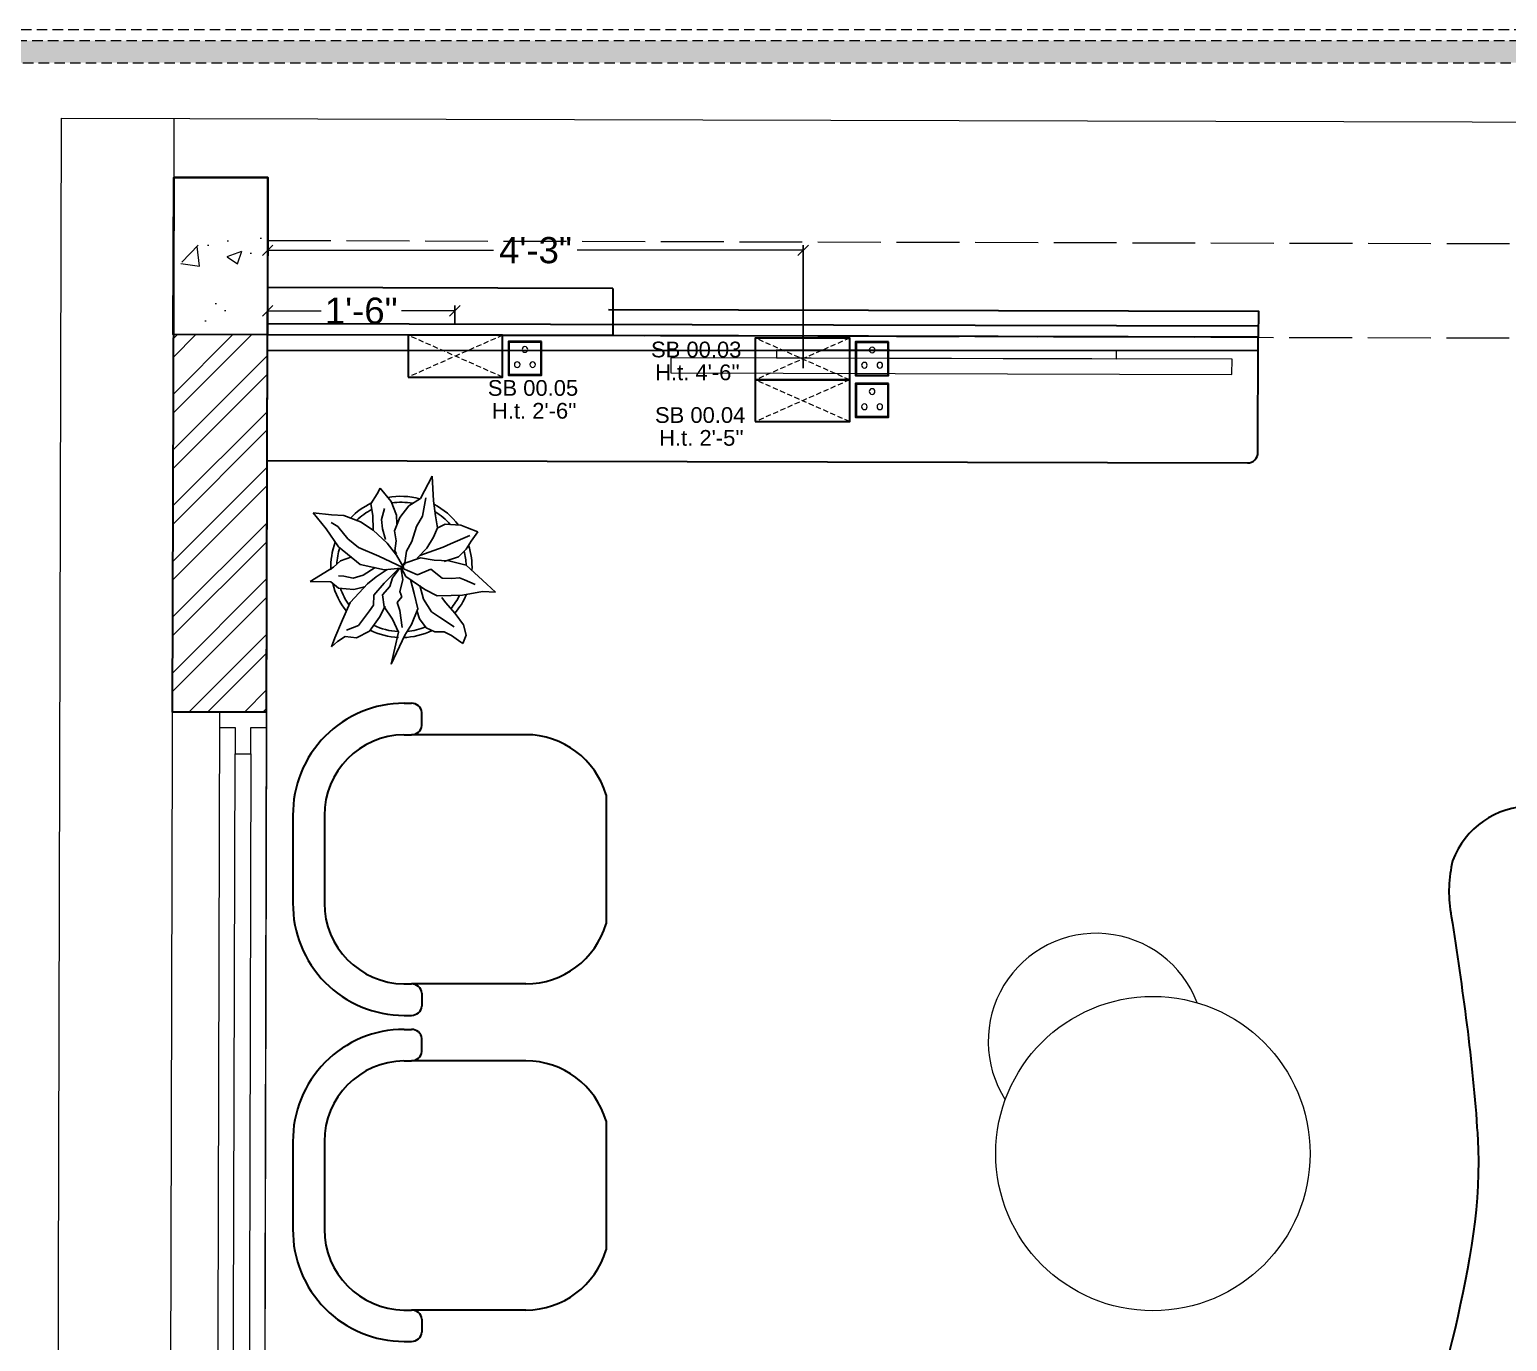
# Model space of a CAD drawing. Header units: millimetres. Extents: x 35877 to 3066687, y -650199 to -40525.
# Drawn here: x 147683.7 to 147824.8, y -179227.7 to -179102.5 of the extents above; entities that cross this region are included whole.
import ezdxf

# ---------------------------------------------------------------- set-up
doc = ezdxf.new("R2010")
doc.units = ezdxf.units.MM
doc.header["$MEASUREMENT"] = 0
doc.header["$PDMODE"] = 35
for name, pattern in [('ACAD_ISO02W100', [15, 12, -3]), ('DASHED', [0.75, 0.5, -0.25]), ('DASHED2', [0.375, 0.25, -0.125]), ('DASHEDX2', [1.5, 1, -0.5])]:
    doc.linetypes.add(name, pattern=pattern)
doc.layers.get('Defpoints').update_dxf_attribs({"color": 220})
doc.layers.add('AR HATCH-7', color=7, linetype='Continuous')
for name, color, linetype, lineweight in [('COLUMN', 1, 'Continuous', 30), ('dim05', 1, 'Continuous', 13), ('Dimension', 10, 'DASHEDX2', 20), ('el', 7, 'Continuous', 20), ('ELEC-wires', 1, 'DASHED2', 13), ('Electrical', 84, 'Continuous', 30), ('FIRST FLOOR ( DW_RAIL )', 7, 'Continuous', 9), ('FURNITURE', 32, 'Continuous', 9), ('FURNITURE-1', 252, 'Continuous', 13), ('GROUND FLOOR', 7, 'Continuous', 9), ('GROUND FLOOR  ( PLINE )', 251, 'Continuous', 30), ('GROUND FLOOR ( DW_RAIL )', 7, 'Continuous', 9), ('hatch-rcc', 251, 'Continuous', 9), ('Labelling', 1, 'Continuous', 25), ('wall', 7, 'Continuous', 30)]:
    doc.layers.add(name, color=color, linetype=linetype, lineweight=lineweight)
doc.styles.add('Arial', font='arial.ttf')
doc.styles.get("Standard").update_dxf_attribs({"font": 'arial.ttf', "height": 6})
doc.dimstyles.new('ISO-25', dxfattribs={"dimtxt": 2.5, "dimasz": 1, "dimexe": 0.5, "dimexo": 1, "dimtad": 0, "dimdec": 1, "dimlunit": 4, "dimtxsty": 'Standard', "dimblk": 'OBLIQUE', "dimcen": 2.5, "dimclrd": 1, "dimclre": 1, "dimclrt": 5, "dimadec": 0, "dimazin": 0, "dimtfac": 1, "dimtdec": 1, "dimtmove": 0, "dimatfit": 3, "dimfxl": 1, "dimlwd": -1, "dimarcsym": 0})

# ---------------------------------------------------------------- blocks, each defined once
blk = doc.blocks.new('ARPLS010')
at = {"linetype": 'ByBlock'}
for p, q in [((0.179, 0.666), (0.121, 0.605)), ((0.174, 0.573), (0.179, 0.666)), ((-0.248, 0.54), (-0.278, 0.467)), ((-0.182, 0.493), (-0.248, 0.54)), ((0.121, 0.605), (-0.013, 0.459)), ((0.2, 0.432), (0.174, 0.573)), ((-0.295, 0.42), (-0.302, 0.309)), ((-0.278, 0.467), (-0.295, 0.42)), ((-0.222, 0.484), (-0.164, 0.347)), ((-0.125, 0.459), (-0.182, 0.493)), ((-0.072, 0.404), (-0.125, 0.459)), ((-0.013, 0.459), (-0.044, 0.336)), ((0.077, 0.412), (0.091, 0.447)), ((0.091, 0.447), (0.125, 0.522)), ((0.203, 0.352), (0.2, 0.432)), ((0.409, 0.44), (0.33, 0.38)), ((0.484, 0.459), (0.409, 0.44)), ((0.542, 0.434), (0.484, 0.459)), ((0.485, 0.354), (0.533, 0.42)), ((0.533, 0.42), (0.542, 0.434)), ((-0.164, 0.347), (-0.139, 0.295)), ((-0.038, 0.302), (-0.072, 0.404)), ((-0.044, 0.336), (-0.049, 0.232)), ((0.082, 0.358), (0.077, 0.412)), ((0.08, 0.288), (0.082, 0.358)), ((0.204, 0.254), (0.203, 0.352)), ((0.33, 0.38), (0.252, 0.313)), ((0.425, 0.373), (0.356, 0.269)), ((0.459, 0.303), (0.485, 0.354)), ((-0.469, 0.226), (-0.643, 0.216)), ((-0.643, 0.216), (-0.485, 0.134)), ((-0.362, 0.24), (-0.469, 0.226)), ((-0.278, 0.254), (-0.362, 0.24)), ((-0.302, 0.309), (-0.276, 0.258)), ((-0.21, 0.227), (-0.278, 0.254)), ((-0.132, 0.18), (-0.21, 0.227)), ((-0.139, 0.295), (-0.08, 0.131)), ((-0.049, 0.232), (-0.065, 0.135)), ((0.015, 0.209), (0.08, 0.288)), ((0.16, 0.165), (0.204, 0.254)), ((0.252, 0.313), (0.216, 0.287)), ((0.318, 0.213), (0.227, 0.157)), ((0.356, 0.269), (0.318, 0.213)), ((0.432, 0.176), (0.459, 0.236)), ((0.459, 0.236), (0.459, 0.303)), ((-0.359, 0.148), (-0.49, 0.172)), ((-0.485, 0.134), (-0.433, 0.051)), ((-0.287, 0.106), (-0.359, 0.148)), ((-0.18, 0.073), (-0.287, 0.106)), ((-0.063, 0.111), (-0.132, 0.18)), ((-0.065, 0.135), (-0.024, 0.018)), ((0.009, 0.005), (0.056, 0.114)), ((0.056, 0.114), (0.015, 0.209)), ((0.068, 0.032), (0.16, 0.165)), ((0.227, 0.157), (0.132, 0.131)), ((0.187, 0.091), (0.297, 0.116)), ((0.297, 0.116), (0.408, 0.071)), ((0.309, 0.109), (0.368, 0.128)), ((0.368, 0.128), (0.432, 0.176)), ((-0.433, 0.051), (-0.349, -0.011)), ((-0.111, 0.036), (-0.18, 0.073)), ((-0.013, 0.022), (-0.111, 0.036)), ((-0.084, -0.034), (0.007, 0.018)), ((0.003, 0.011), (-0.076, -0.16)), ((-0.024, 0.018), (0.009, 0.005)), ((0.006, -0.002), (0.068, 0.032)), ((0.007, 0.018), (0.02, -0.121)), ((0.017, -0.002), (0.091, 0.009)), ((0.088, 0.065), (0.187, 0.091)), ((0.091, 0.009), (0.173, -0.011)), ((0.173, -0.011), (0.212, 0.004)), ((0.212, 0.004), (0.252, -0.03)), ((0.309, -0.01), (0.43, 0.006)), ((0.408, 0.071), (0.482, 0.024)), ((0.482, 0.024), (0.689, -0.072)), ((-0.464, -0.073), (-0.558, -0.152)), ((-0.366, -0.036), (-0.464, -0.073)), ((-0.306, -0.033), (-0.366, -0.036)), ((-0.349, -0.011), (-0.256, -0.05)), ((-0.259, -0.2), (-0.168, -0.1)), ((-0.256, -0.05), (-0.185, -0.038)), ((-0.185, -0.038), (-0.114, -0.046)), ((-0.168, -0.1), (-0.084, -0.034)), ((-0.114, -0.046), (-0.093, -0.036)), ((0.01, -0.014), (0.017, -0.002)), ((0.078, -0.064), (0.01, -0.014)), ((0.016, -0.023), (0.116, -0.122)), ((0.07, -0.179), (0.018, -0.1)), ((0.138, -0.083), (0.078, -0.064)), ((0.197, -0.135), (0.138, -0.083)), ((0.252, -0.03), (0.309, -0.01)), ((0.37, -0.064), (0.283, -0.123)), ((0.462, -0.021), (0.37, -0.064)), ((0.689, -0.072), (0.462, -0.021)), ((-0.558, -0.152), (-0.517, -0.172)), ((-0.517, -0.172), (-0.447, -0.216)), ((-0.447, -0.216), (-0.363, -0.202)), ((-0.336, -0.142), (-0.413, -0.121)), ((-0.363, -0.202), (-0.263, -0.2)), ((-0.269, -0.135), (-0.336, -0.142)), ((-0.318, -0.29), (-0.259, -0.2)), ((-0.193, -0.113), (-0.269, -0.135)), ((-0.076, -0.16), (-0.138, -0.304)), ((0.02, -0.121), (-0.017, -0.291)), ((0.059, -0.27), (0.005, -0.185)), ((0.121, -0.239), (0.07, -0.179)), ((0.116, -0.122), (0.201, -0.195)), ((0.283, -0.123), (0.197, -0.135)), ((0.201, -0.195), (0.272, -0.198)), ((0.272, -0.198), (0.311, -0.225)), ((0.277, -0.114), (0.357, -0.156)), ((0.357, -0.156), (0.455, -0.226)), ((-0.363, -0.408), (-0.318, -0.29)), ((-0.138, -0.304), (-0.199, -0.38)), ((-0.017, -0.291), (-0.141, -0.446)), ((0.08, -0.342), (0.059, -0.27)), ((0.184, -0.299), (0.121, -0.239)), ((0.141, -0.261), (0.16, -0.336)), ((0.252, -0.362), (0.184, -0.299)), ((0.311, -0.225), (0.415, -0.304)), ((0.415, -0.304), (0.447, -0.388)), ((0.455, -0.226), (0.503, -0.317)), ((-0.368, -0.496), (-0.363, -0.408)), ((-0.199, -0.38), (-0.287, -0.45)), ((-0.042, -0.432), (-0.071, -0.352)), ((0.064, -0.446), (0.066, -0.407)), ((0.066, -0.407), (0.08, -0.342)), ((0.16, -0.336), (0.15, -0.445)), ((0.376, -0.416), (0.252, -0.362)), ((0.502, -0.472), (0.376, -0.416)), ((0.503, -0.317), (0.494, -0.398)), ((0.494, -0.398), (0.528, -0.452)), ((-0.382, -0.625), (-0.368, -0.496)), ((-0.287, -0.45), (-0.314, -0.498)), ((-0.141, -0.446), (-0.269, -0.533)), ((0.002, -0.48), (-0.042, -0.432)), ((0.104, -0.646), (0.002, -0.48)), ((0.106, -0.5), (0.104, -0.646)), ((0.15, -0.445), (0.106, -0.5)), ((0.567, -0.494), (0.502, -0.472)), ((0.528, -0.452), (0.567, -0.494)), ((-0.269, -0.533), (-0.382, -0.625))]:
    blk.add_line(p, q, dxfattribs=at)
for radius, start, end in [(0.5, 87.2367, 107.9154), (0.458, 91.6596, 104.0784), (0.5, 49.0791, 67.0324), (0.5, 126.2799, 152.7042), (0.458, 130.7647, 148.9789), (0.458, 49.8461, 63.9764), (0.5, 1.3782, 25.7565), (0.5, 164.9216, 191.0302), (0.458, 5.0517, 21.9108), (0.458, 169.9629, 188.6517), (0.458, 334.5625, 357.1532), (0.5, 333.6991, 357.5577), (0.5, 205.1623, 226.3204), (0.458, 207.232, 224.0819), (0.5, 283.5324, 308.8712), (0.458, 289.266, 306.1107), (0.5, 249.553, 272.4234), (0.458, 252.8522, 267.711)]:
    blk.add_arc((0, 0), radius, start, end, dxfattribs=at)
blk = doc.blocks.new('_Oblique')
at = {"layer": 'wall', "color": 0, "lineweight": -2}
blk.add_line((-0.5, -0.5), (0.5, 0.5), dxfattribs=at)
blk = doc.blocks.new('*D331')
at = {"layer": 'Defpoints', "color": 0, "lineweight": 0, "transparency": 16777216}
for p in [(147706.47, -179123.6), (147706.47, -179133.15), (147757.58, -179135.85)]:
    blk.add_point(p, dxfattribs=at)
at = {"layer": 'dim05', "color": 1, "linetype": 'Continuous', "lineweight": -2, "transparency": 16777216}
for p, q in [((147706.47, -179132.15), (147706.47, -179123.1)), ((147757.58, -179134.85), (147757.58, -179123.1))]:
    blk.add_line(p, q, dxfattribs=at)
at = {"layer": 'dim05', "color": 1, "linetype": 'Continuous', "transparency": 16777216}
for p, q in [((147706.47, -179123.6), (147728.03, -179123.6)), ((147757.58, -179123.6), (147736.02, -179123.6))]:
    blk.add_line(p, q, dxfattribs=at)
at = {"layer": 'dim05', "color": 1, "transparency": 16777216, "rotation": 180}
blk.add_blockref('_Oblique', (147706.47, -179123.6), dxfattribs=at)
at = {"layer": 'dim05', "color": 1, "transparency": 16777216}
blk.add_blockref('_Oblique', (147757.58, -179123.6), dxfattribs=at)
at = {"layer": 'dim05', "color": 5, "lineweight": 25, "transparency": 16777216, "insert": (147732.03, -179123.6), "char_height": 2.5, "attachment_point": 5, "style": 'Arial'}
blk.add_mtext('4\'-3"', dxfattribs=at)
blk = doc.blocks.new('6616')
at = {"color": 242, "linetype": 'DASHED', "true_color": 0xcd2027}
for p, q in [((386784.79, -36915.77), (386775.78, -36911.78)), ((386784.79, -36911.78), (386775.78, -36915.77))]:
    blk.add_line(p, q, dxfattribs=at)
at = {"layer": 'ELEC-wires', "color": 5, "linetype": 'ByBlock', "lineweight": 30, "ltscale": 4}
blk.add_lwpolyline([(386775.78, -36911.78), (386784.79, -36911.78), (386784.79, -36915.77), (386775.78, -36915.77)], close=True, dxfattribs=at)
blk = doc.blocks.new('erfer')
at = {"layer": 'hatch-rcc', "lineweight": 30}
blk.add_lwpolyline([(1905.9, -1304.21), (1908.38, -1304.21), (1908.38, -1306.73), (1905.9, -1306.73)], close=True, dxfattribs=at)
at = {"layer": 'hatch-rcc'}
blk.add_lwpolyline([(1905.96, -1304.28), (1908.31, -1304.28), (1908.31, -1306.66), (1905.96, -1306.66)], close=True, dxfattribs=at)
for centre in [(1907.14, -1304.81), (1906.56, -1305.95), (1907.72, -1305.95)]:
    blk.add_circle(centre, 0.211, dxfattribs=at)
blk = doc.blocks.new('*D625')
at = {"layer": 'Defpoints', "color": 0, "lineweight": 0, "transparency": 16777216}
for p in [(147724.33, -179129.38), (147706.47, -179131.66, 0.05), (147724.33, -179131.7, 0.05)]:
    blk.add_point(p, dxfattribs=at)
at = {"layer": 'dim05', "color": 1, "linetype": 'Continuous', "lineweight": -2, "transparency": 16777216}
for p, q in [((147706.47, -179130.66), (147706.47, -179128.88)), ((147724.33, -179130.7), (147724.33, -179128.88))]:
    blk.add_line(p, q, dxfattribs=at)
at = {"layer": 'dim05', "color": 1, "linetype": 'Continuous', "transparency": 16777216}
for p, q in [((147706.47, -179129.38), (147711.57, -179129.38)), ((147724.33, -179129.38), (147719.23, -179129.38))]:
    blk.add_line(p, q, dxfattribs=at)
at = {"layer": 'dim05', "color": 1, "transparency": 16777216, "rotation": 180}
blk.add_blockref('_Oblique', (147706.47, -179129.38), dxfattribs=at)
at = {"layer": 'dim05', "color": 1, "transparency": 16777216}
blk.add_blockref('_Oblique', (147724.33, -179129.38), dxfattribs=at)
at = {"layer": 'dim05', "color": 5, "lineweight": 25, "transparency": 16777216, "insert": (147715.4, -179129.38), "char_height": 2.5, "attachment_point": 5, "style": 'Arial'}
blk.add_mtext('1\'-6"', dxfattribs=at)

msp = doc.modelspace()

# ---------------------------------------------------------------- hatches: boundary and pattern name
at = {"layer": 'AR HATCH-7', "lineweight": 0, "true_color": 0x939598, "transparency": 33554687}
h = msp.add_hatch(dxfattribs=at)
h.set_pattern_fill('ANSI32', color=252, scale=10)
h.set_pattern_definition([(45, (-155.4747, 1793.1565), (-2.65165043, 2.65165043), []), (45, (-153.707, 1793.1565), (-2.65165043, 2.65165043), [])])
h.paths.add_polyline_path([(147706.1875, -179238.6575), (147701.6876, -179238.6459), (147697.1876, -179238.6343), (147697.1152, -179266.6342), (147706.1152, -179266.6574)])
h.paths.add_polyline_path([(147706.4639, -179131.6579), (147697.464, -179131.6346), (147697.371, -179167.6345), (147706.3709, -179167.6577)])
h.paths.add_polyline_path([(147706.4755, -179127.1579), (147706.4639, -179131.6579)])
at = {"layer": 'Dimension', "true_color": 0xd39e00, "transparency": 33554687}
h = msp.add_hatch(color=42, dxfattribs=at)
h.paths.add_polyline_path([(147640.5015, -179103.5857), (147640.5015, -179315.612), (147941.7285, -179315.612), (147941.7285, -179103.5857)])
h.paths.add_polyline_path([(147642.6156, -179105.6998), (147939.6144, -179105.6998), (147939.6144, -179313.4979), (147642.6156, -179313.4979)], flags=16)
at = {"layer": 'FURNITURE-1', "lineweight": 0, "true_color": 0xc7c8ca, "transparency": 33554687}
h = msp.add_hatch(dxfattribs=at)
h.set_pattern_fill('AR-CONC', color=9, scale=2)
h.set_pattern_definition([(50, (-155.475, 1793.157), (14.34520365, -1.2550427), [1.5, -16.5]), (355, (-155.475, 1793.157), (-2.7750267, 15.0438427), [1.2, -13.2]), (100.4514445, (-154.279, 1793.052), (11.5701769, 13.7887998), [1.2748038, -14.0228422]), (46.1842, (-155.475, 1797.157), (21.3448266, -3.3103856), [2.25, -24.75]), (96.635635, (-153.696, 1796.88), (18.693239, 19.482372), [1.9122068, -21.0342752]), (351.184164, (-155.475, 1797.157), (18.693239, 19.482372), [1.8, -19.8]), (21, (-153.475, 1796.157), (11.93814104, -8.0523778), [1.5, -16.5]), (326, (-153.475, 1796.157), (4.8663066, 14.5030009), [1.2, -13.2]), (71.451445, (-152.48, 1795.486), (16.8044475, 6.45062306), [1.2748038, -14.0228422]), (37.5, (-155.4747, 1793.1565), (0.24319711, 6.65787708), [0, -13.04, 0, -13.4, 0, -13.25]), (7.5, (-155.475, 1793.1565), (5.26139075, 7.88823424), [0, -7.64, 0, -12.74, 0, -5.05]), (327.5, (-159.9347, 1793.1565), (10.67644872, -0.45109743), [0, -5, 0, -15.6, 0, -20.7]), (317.5, (-161.935, 1793.157), (11.6637234, 2.00209965), [0, -6.5, 0, -10.36, 0, -14.7])])
h.paths.add_polyline_path([(147706.1152, -179266.6574), (147697.1152, -179266.6342), (147697.0765, -179281.6341), (147706.0765, -179281.6574), (147706.0868, -179277.6574), (147706.0971, -179273.6574)])
h.paths.add_polyline_path([(147706.5027, -179116.6579), (147697.5027, -179116.6347), (147697.464, -179131.6346), (147706.4639, -179131.6579)])
h.paths.add_polyline_path([(147856.3472, -179177.0452), (147851.3472, -179177.0322), (147851.3059, -179193.0322), (147856.3059, -179193.0322)])
h.paths.add_polyline_path([(147766.81, -179166.5583), (147798.4359, -179166.6399)])

# ---------------------------------------------------------------- linework, layer by layer
at = {"color": 9, "lineweight": 9, "true_color": 0xc7c8ca, "transparency": 33554687, "elevation": 0.0495}
for points in [[(147798.5018, -179135.4417), (147798.5055, -179133.995), (147744.9618, -179133.8567), (147744.9581, -179135.3034)], [(147787.4698, -179133.9541), (147787.4717, -179133.1882), (147755.0349, -179133.1044), (147755.033, -179133.8703)]]:
    msp.add_lwpolyline(points, close=True, dxfattribs=at)
at = {"layer": 'COLUMN', "transparency": 33554687, "elevation": 0.0495}
msp.add_lwpolyline([(147697.5027, -179116.6347), (147706.5027, -179116.6579), (147706.4639, -179131.6579), (147697.464, -179131.6346)], close=True, dxfattribs=at)
at = {"layer": 'Dimension', "color": 42, "true_color": 0xd39e00, "transparency": 33554687, "elevation": 0.0495}
for points in [[(147639.4445, -179102.5287), (147942.7855, -179102.5287), (147942.7855, -179316.669), (147639.4445, -179316.669)], [(147640.5015, -179103.5857), (147941.7285, -179103.5857), (147941.7285, -179315.612), (147640.5015, -179315.612)], [(147642.6156, -179105.6998), (147939.6144, -179105.6998), (147939.6144, -179313.4979), (147642.6156, -179313.4979)]]:
    msp.add_lwpolyline(points, close=True, dxfattribs=at)
at = {"layer": 'FIRST FLOOR ( DW_RAIL )', "lineweight": 0, "transparency": 33554687, "elevation": 0.0495}
msp.add_lwpolyline([(147686.7894, -179110.9818), (147870.3823, -179111.4561), (147869.9027, -179297.1653), (147686.3097, -179296.691)], close=True, dxfattribs=at)
at = {"layer": 'FURNITURE', "color": 18, "lineweight": 30, "true_color": 0x000000, "transparency": 33554687}
for p, q in [((147739.4182, -179127.2441, 0.0495), (147706.4755, -179127.1579, 0.0495)), ((147739.4182, -179127.2351), (147739.4073, -179131.743, 0.0495)), ((147739.4073, -179131.743, 0.0495), (147706.4639, -179131.6579, 0.0495))]:
    msp.add_line(p, q, dxfattribs=at)
at = {"layer": 'FURNITURE', "color": 9, "lineweight": 30, "true_color": 0xc7c8ca, "transparency": 33554687}
for p, q in [((147800.9827, -179142.8943, 0.0495), (147801.0111, -179131.8943, 0.0495)), ((147706.4329, -179143.6592, 0.0495), (147799.9801, -179143.8917, 0.0495))]:
    msp.add_line(p, q, dxfattribs=at)
at = {"layer": 'FURNITURE', "color": 9, "lineweight": 30, "true_color": 0xc7c8ca, "transparency": 16777216}
for p, q in [((147719.4953, -179166.8319, 2.255), (147720.1976, -179166.8319, 2.255)), ((147721.1976, -179168.956, 2.255), (147721.1976, -179167.7077, 2.255)), ((147719.4953, -179169.8319, 2.255), (147720.1976, -179169.8319, 2.255)), ((147731.109, -179169.8319, 1.3684), (147720.1976, -179169.8319, 2.255)), ((147738.7761, -179175.5651, 0.0093), (147738.7761, -179187.8847, 0.0093)), ((147708.884, -179177.3395, -1.3629), (147708.884, -179186.1103, 1.462)), ((147711.884, -179177.5479, -5.565), (147711.884, -179185.9019, -2.9092)), ((147719.4953, -179193.6179, 0.8959), (147720.1976, -179193.6179, 0.8959)), ((147731.109, -179193.6179, 1.3684), (147720.1976, -179193.6179, 2.255)), ((147721.1976, -179194.4938, 2.255), (147721.1976, -179195.7421, 2.255)), ((147719.4953, -179196.6179, 0.8959), (147720.1976, -179196.6179, 0.8959)), ((147719.4953, -179197.9579, 2.255), (147720.1976, -179197.9579, 2.255)), ((147721.1976, -179200.0821, 2.255), (147721.1976, -179198.8338, 2.255)), ((147719.4953, -179200.9579, 2.255), (147720.1976, -179200.9579, 2.255)), ((147731.109, -179200.9579, 1.3684), (147720.1976, -179200.9579, 2.255)), ((147738.7761, -179206.6911, 0.0093), (147738.7761, -179219.0108, 0.0093)), ((147708.884, -179208.4655, -1.3629), (147708.884, -179217.2364, 1.462)), ((147711.884, -179208.674, -5.565), (147711.884, -179217.0279, -2.9092)), ((147719.4953, -179224.744, 0.8959), (147720.1976, -179224.744, 0.8959)), ((147731.109, -179224.744, 1.3684), (147720.1976, -179224.744, 2.255)), ((147721.1976, -179225.6198, 2.255), (147721.1976, -179226.8681, 2.255)), ((147719.4953, -179227.744, 0.8959), (147720.1976, -179227.744, 0.8959))]:
    msp.add_line(p, q, dxfattribs=at)
at = {"layer": 'FURNITURE', "color": 9, "lineweight": 30, "true_color": 0xc7c8ca, "transparency": 33554687, "elevation": 0.0495}
msp.add_lwpolyline([(147739.0036, -179129.243), (147801.0191, -179129.4021), (147801.0075, -179131.9021), (147738.992, -179131.743), (147738.992, -179131.7419)], dxfattribs=at)
msp.add_lwpolyline([(147706.4666, -179130.583), (147801.0111, -179130.7931), (147801.0111, -179131.8943), (147706.464, -179131.6589)], close=True, dxfattribs=at)
at = {"layer": 'FURNITURE', "color": 9, "lineweight": 25, "true_color": 0xc7c8ca, "transparency": 33554687, "elevation": 0.0495}
msp.add_lwpolyline([(147706.4703, -179131.6579), (147801.0075, -179131.9021), (147801.0075, -179133.1463), (147706.4665, -179133.1463)], close=True, dxfattribs=at)
at = {"layer": 'FURNITURE', "color": 9, "true_color": 0xc7c8ca, "transparency": 33554687}
msp.add_circle((147790.9565, -179209.813, 0.1188), 15, dxfattribs=at)
at = {"layer": 'FURNITURE', "color": 9, "lineweight": 30, "true_color": 0xc7c8ca, "transparency": 33554687}
msp.add_arc((147799.9827, -179142.8917, 0.0495), 1, 269.852004, 359.852004, dxfattribs=at)
at = {"layer": 'FURNITURE', "color": 9, "lineweight": 30, "true_color": 0xc7c8ca, "transparency": 16777216}
for centre, radius, start, end in [((147719.4953, -179177.4437, 0.8959), 10.6118, 90, 180.562696), ((147720.1976, -179167.8407, 0.8959), 1.0088, 7.573003, 90), ((147720.1976, -179168.8231, 0.8959), 1.0088, 270, 352.426997), ((147719.6009, -179177.5479, 0.8959), 7.7169, 90.900455, 180), ((147731.089, -179177.8518, 1.3684), 8.02, 16.566668, 89.857319), ((147827.0666, -179184.679, 4.2221), 8.02, 90.142681, 159.426293), ((147831.5939, -179184.7768, 4.2221), 12.384, 166.380272, 189.494728), ((147719.4953, -179186.0061, 0.8959), 10.6118, 179.437304, 270), ((147719.6009, -179185.9019, 0.8959), 7.7169, 180, 269.099545), ((147731.089, -179185.598, 1.3684), 8.02, 270.142681, 343.433332), ((147720.1976, -179194.6267, 0.8959), 1.0088, 7.573003, 90), ((147720.1976, -179195.6091, 0.8959), 1.0088, 270, 352.426997), ((147719.4953, -179208.5697, 0.8959), 10.6118, 90, 180.562696), ((147720.1976, -179198.9667, 0.8959), 1.0088, 7.573003, 90), ((147720.1976, -179199.9491, 0.8959), 1.0088, 270, 352.426997), ((147719.6009, -179208.674, 0.8959), 7.7169, 90.900455, 180), ((147731.089, -179208.9779, 1.3684), 8.02, 16.566668, 89.857319), ((147719.4953, -179217.1322, 0.8959), 10.6118, 179.437304, 270), ((147719.6009, -179217.0279, 0.8959), 7.7169, 180, 269.099545), ((147731.089, -179216.724, 1.3684), 8.02, 270.142681, 343.433332), ((147720.1976, -179225.7528, 0.8959), 1.0088, 7.573003, 90), ((147720.1976, -179226.7352, 0.8959), 1.0088, 270, 352.426997), ((147827.288, -179230.0535, -1.3219), 8.1339, 162.618345, 192.466718)]:
    msp.add_arc(centre, radius, start, end, dxfattribs=at)
at = {"layer": 'FURNITURE', "color": 9, "true_color": 0xc7c8ca, "transparency": 33554687}
msp.add_arc((147785.5477, -179199.1012, 0.1188), 10.3133, 20.909611, 212.672441, dxfattribs=at)
at = {"layer": 'FURNITURE', "color": 9, "lineweight": 30, "true_color": 0xc7c8ca, "transparency": 16777216}
msp.add_open_spline([(147819.3325, -179186.5151, 3.8912), (147820.3964, -179193.3971, 2.6621), (147821.5175, -179200.9817, 1.4103), (147822.3374, -179214.9259, 1.5915), (147820.9335, -179221.6257, 0.1233), (147819.5255, -179227.6236, -1.3219)], degree=3, knots=[1.8844998, 1.8844998, 1.8844998, 1.8844998, 22.97733312, 25.09559381, 43.70575449, 43.70575449, 43.70575449, 43.70575449], dxfattribs=at)
at = {"layer": 'GROUND FLOOR', "transparency": 33554687}
for p, q in [((147697.5172, -179111.0095, 0.0495), (147697.0765, -179281.6341, 0.0495)), ((147739.4189, -179127.243, 0.0495), (147706.4755, -179127.1579, 0.0495)), ((147706.4639, -179131.6579, 0.0495), (147706.0765, -179281.6574, 0.0495))]:
    msp.add_line(p, q, dxfattribs=at)
at = {"layer": 'GROUND FLOOR  ( PLINE )', "transparency": 33554687, "elevation": 0.0495}
msp.add_lwpolyline([(147706.4639, -179131.6579), (147706.4639, -179131.6589), (147706.4755, -179127.1589), (147706.4755, -179127.1579), (147706.5027, -179116.6579), (147697.5027, -179116.6347), (147697.371, -179167.6345), (147706.3709, -179167.6577)], close=True, dxfattribs=at)
at = {"layer": 'GROUND FLOOR ( DW_RAIL )', "transparency": 33554687, "elevation": 0.0495}
msp.add_lwpolyline([(147706.1875, -179238.6575), (147706.1914, -179237.1575), (147704.6914, -179237.1536), (147704.6927, -179236.6536), (147703.1927, -179236.6498), (147703.3606, -179171.65), (147704.8606, -179171.6539), (147704.8671, -179169.1539), (147706.3671, -179169.1577), (147706.3709, -179167.6577), (147701.8709, -179167.6461), (147701.8671, -179169.1461), (147703.3671, -179169.15), (147703.3606, -179171.65), (147704.8606, -179171.6539), (147704.6927, -179236.6536), (147703.1927, -179236.6498), (147703.1914, -179237.1498), (147701.6914, -179237.1459), (147701.6876, -179238.6459), (147706.1875, -179238.6575), (147706.3709, -179167.6577), (147701.8709, -179167.6461), (147701.6876, -179238.6459)], close=True, dxfattribs=at)
at = {"layer": 'Labelling', "color": 251, "linetype": 'ACAD_ISO02W100', "lineweight": 0, "ltscale": 0.5, "true_color": 0x636466, "transparency": 33554687}
for p, q in [((147706.4936, -179122.6579, 0.0495), (147870.3587, -179123.0812, 0.0495)), ((147706.4703, -179131.6579, 0.0495), (147870.3355, -179132.0811, 0.0495))]:
    msp.add_line(p, q, dxfattribs=at)

# ---------------------------------------------------------------- block references
at = {"transparency": 33554687, "xscale": 13.47973786482115, "yscale": 13.47973786482115, "zscale": 13.47973786482115, "rotation": 269.9584527425964}
msp.add_blockref('ARPLS010', (147719.2391, -179153.8193, 0.0495), dxfattribs=at)
at = {"layer": 'el', "color": 1, "transparency": 33554687, "xscale": -1, "rotation": 180.0000000001202}
for p in [(-239055.894, -216047.4746, 0.0495), (-239022.7715, -216047.7474, 0.0495), (-239022.7715, -216051.7342, 0.0495)]:
    msp.add_blockref('6616', p, dxfattribs=at)
at = {"layer": 'FURNITURE-1', "transparency": 33554687, "xscale": -1.272967473233861, "yscale": 1.272967473233861, "zscale": 1.272967473233861}
for p in [(150158.753, -177472.0789), (150191.8828, -177472.1331, 0.0495), (150191.8828, -177476.0979, 0.0495)]:
    msp.add_blockref('erfer', p, dxfattribs=at)

# ---------------------------------------------------------------- texts
at = {"layer": 'Electrical', "color": 5, "transparency": 33554687}
for s, p in [('SB 00.03', (147743.0598, -179133.817)), ('SB 00.05', (147727.4847, -179137.4857)), ('SB 00.04', (147743.4383, -179140.0723, 0.0495))]:
    msp.add_text(s, height=1.5, dxfattribs=at).set_placement(p)
at = {"layer": 'Electrical', "color": 240, "true_color": 0xed1f24, "transparency": 33554687}
for s, p in [("H.t. 4'-6''", (147743.4554, -179135.9964)), ("H.t. 2'-6''", (147727.8803, -179139.665)), ("H.t. 2'-5''", (147743.8339, -179142.2516, 0.0495))]:
    msp.add_text(s, height=1.5, dxfattribs=at).set_placement(p)

# ---------------------------------------------------------------- dimensions: what is measured, and where the dimension line sits
at = {"layer": 'dim05', "color": 27, "lineweight": 25, "true_color": 0x7d5120, "transparency": 33554687}
for base, p1, p2, picture, middle in [((147706.4665, -179123.5965, 0.0495), (147757.584, -179135.8528, 0.0495), (147706.4665, -179133.1463, 0.0495), '*D331', (147732.0253, -179123.5965, 0.0495)), ((147724.3324, -179129.3841), (147706.4703, -179131.6589, 0.0495), (147724.3324, -179131.704, 0.0495), '*D625', (147715.4014, -179129.3841))]:
    dim = msp.add_linear_dim(base=base, p1=p1, p2=p2, dimstyle='ISO-25', override={"dimtxsty": 'Arial'}, dxfattribs=at)
    dim.commit()
    dim.dimension.update_dxf_attribs({"geometry": picture, "text_midpoint": middle})

doc.saveas('drawing.dxf')
